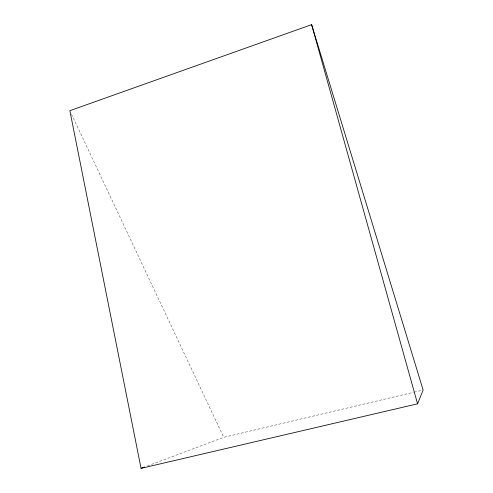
<?xml version="1.0" encoding="UTF-8"?>
<svg xmlns="http://www.w3.org/2000/svg" width="493" height="493" viewBox="0 0 493 493"><rect width="100%" height="100%" fill="white"/><g stroke="black" fill="none" stroke-linecap="round" stroke-linejoin="round"><path stroke-width="0.37" stroke-dasharray="2.46 1.85" d="M147.524 465.922L223.723 437.309L413.436 392.342M414.182 392.163L421.651 390.394M71.497 114.16L223.723 437.309"/><path stroke-width="0.74" d="M417.559 403.822L423.142 390.043L311.625 24.65L69.858 110.678L141.053 468.35L417.559 403.822L311.625 24.65M141.053 468.35L144.646 467"/></g></svg>
